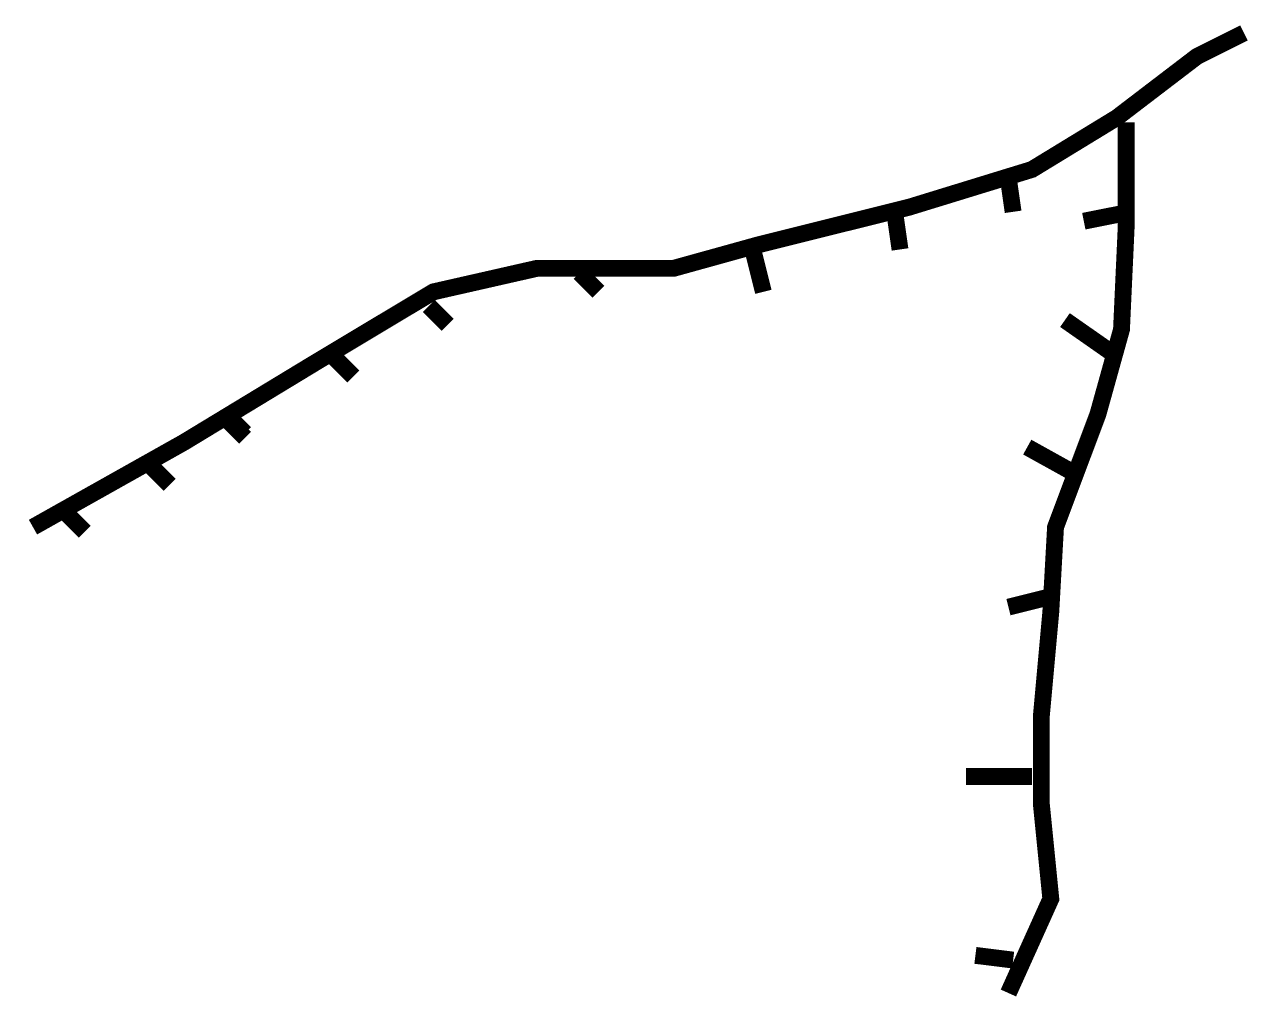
# Model space of a CAD drawing. Extents: x 0 to 7.29, y -0.03 to 5.77.
import ezdxf

# ---------------------------------------------------------------- set-up
doc = ezdxf.new("R2010")
doc.units = 0
doc.header["$MEASUREMENT"] = 0
doc.layers.get('0').update_dxf_attribs({"linetype": 'CONTINUOUS'})

msp = doc.modelspace()

# ---------------------------------------------------------------- linework, layer by layer
at = {"const_width": 0.1}
for points in [[(0.0489, 2.7899), (0.9439, 3.2927), (1.7271, 3.7676), (2.4264, 4.1866), (3.0418, 4.3263), (3.8529, 4.3263), (4.3564, 4.466), (5.2515, 4.6895), (5.9787, 4.9129), (6.4822, 5.2202), (6.9577, 5.5834), (7.2374, 5.723)], [(5.8389, 0.0244), (6.0906, 0.5831), (6.0347, 1.1418), (6.0347, 1.6725), (6.0906, 2.2871), (6.1186, 2.7899), (6.3703, 3.4603), (6.5102, 3.9632), (6.5382, 4.5777), (6.5382, 5.0805), (6.5382, 5.1923)], [(5.8669, 4.6615), (5.8389, 4.8571)], [(5.1955, 4.438), (5.1676, 4.6336)], [(6.2864, 4.6057), (6.5661, 4.6615)], [(4.3844, 4.1866), (4.3284, 4.4101)], [(3.4054, 4.1866), (3.2935, 4.2984)], [(2.5103, 3.9911), (2.3984, 4.1028)], [(6.1745, 4.019), (6.4543, 3.8235)], [(1.9509, 3.6838), (1.839, 3.7955)], [(1.3076, 3.3486), (1.1957, 3.4603)], [(1.3076, 3.3207), (1.1957, 3.4324)], [(5.9508, 3.2648), (6.2025, 3.1251)], [(0.86, 3.0413), (0.7481, 3.1531)], [(0.3565, 2.762), (0.2447, 2.8737)], [(5.8389, 2.315), (6.0627, 2.3709)], [(5.5871, 1.3094), (5.9787, 1.3094)], [(5.6431, 0.2478), (5.8669, 0.2199)]]:
    msp.add_lwpolyline(points, dxfattribs=at)

doc.saveas('drawing.dxf')
